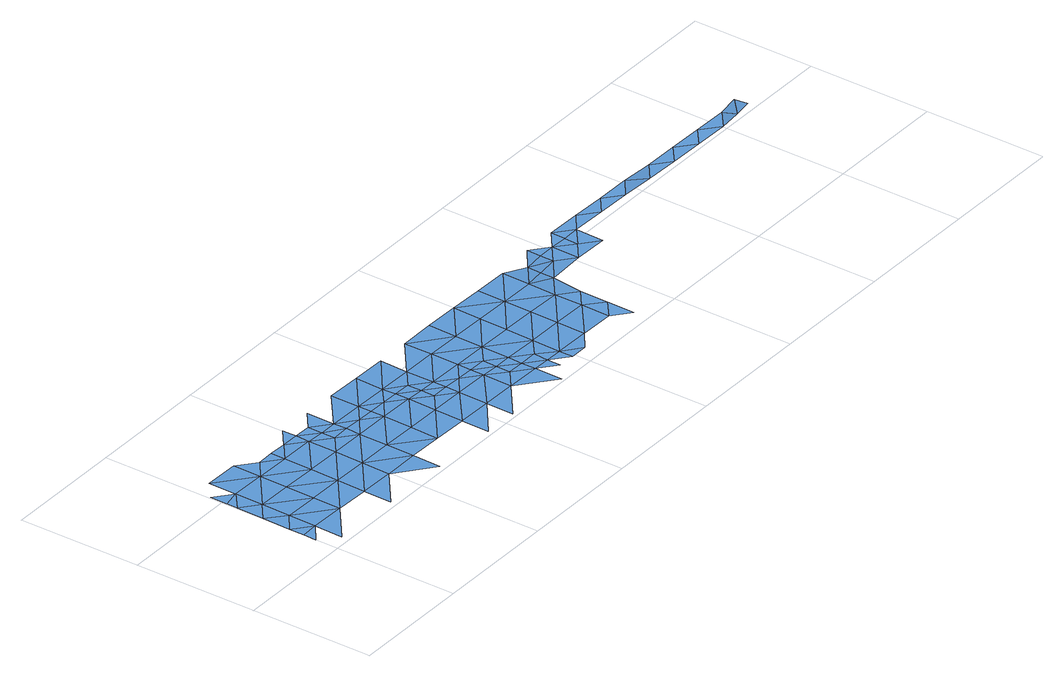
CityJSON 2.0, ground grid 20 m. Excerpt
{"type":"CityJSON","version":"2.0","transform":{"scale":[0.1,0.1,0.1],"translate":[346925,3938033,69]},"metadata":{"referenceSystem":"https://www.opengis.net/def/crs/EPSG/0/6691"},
"CityObjects":{
"waterbody1":{"type":"WaterBody","attributes":{"name":"8","class":"1140","function":"1","WaterBodyRiverFloodingRiskAttribute.description":"4","WaterBodyRiverFloodingRiskAttribute.rankOrg":"3","WaterBodyRiverFloodingRiskAttribute.adminType":"2","WaterBodyRiverFloodingRiskAttribute.scale":"L1"},"geometry":[{"type":"MultiSurface","lod":"1","boundaries":[[[0,1,2]],[[1,0,3]],[[4,3,0]],[[5,3,4]],[[6,5,4]],[[7,5,6]],[[7,8,9]],[[6,8,7]],[[0,10,11]],[[12,9,8]],[[4,0,11]],[[13,6,4]],[[11,13,4]],[[6,14,8]],[[15,14,6]],[[14,16,8]],[[15,6,13]],[[17,16,14]],[[13,11,18]],[[18,11,19]],[[15,13,18]],[[20,17,14]],[[14,15,21]],[[21,15,18]],[[22,20,14]],[[19,23,24]],[[19,25,18]],[[14,21,22]],[[26,20,22]],[[25,19,24]],[[21,18,27]],[[22,28,26]],[[27,18,25]],[[22,21,29]],[[30,25,24]],[[29,21,27]],[[28,22,29]],[[24,31,30]],[[25,32,27]],[[33,28,29]],[[29,27,34]],[[35,33,29]],[[25,30,36]],[[35,29,34]],[[25,36,32]],[[34,27,32]],[[33,35,37]],[[38,36,30]],[[39,34,32]],[[40,32,36]],[[39,32,41]],[[40,41,32]],[[36,38,42]],[[40,36,42]],[[43,41,40]],[[42,38,44]],[[43,40,45]],[[38,46,44]],[[40,42,47]],[[47,42,44]],[[45,40,47]],[[48,49,46]],[[50,45,47]],[[47,44,51]],[[52,50,47]],[[44,46,53]],[[47,51,52]],[[46,49,53]],[[51,44,53]],[[50,52,54]],[[55,56,49]],[[57,51,53]],[[57,53,58]],[[53,49,59]],[[53,59,58]],[[49,56,59]],[[60,58,59]],[[59,56,61]],[[62,60,59]],[[59,61,62]],[[61,56,63]],[[56,64,63]],[[60,62,65]],[[66,61,63]],[[67,66,63]],[[67,63,68]],[[69,66,67]]]}]},
"waterbody2":{"type":"WaterBody","attributes":{"name":"8","class":"1140","function":"1","WaterBodyRiverFloodingRiskAttribute.description":"4","WaterBodyRiverFloodingRiskAttribute.rankOrg":"2","WaterBodyRiverFloodingRiskAttribute.adminType":"2","WaterBodyRiverFloodingRiskAttribute.scale":"L1"},"geometry":[{"type":"MultiSurface","lod":"1","boundaries":[[[70,28,33]],[[35,34,39]],[[37,35,71]],[[35,39,71]],[[37,71,72]],[[39,41,71]],[[73,74,71]],[[71,41,73]],[[43,73,41]],[[43,45,73]],[[75,74,73]],[[76,75,73]],[[73,45,76]],[[76,45,50]],[[50,54,76]],[[77,75,76]],[[52,51,57]],[[54,52,78]],[[52,57,78]],[[76,54,79]],[[54,78,79]],[[57,58,78]],[[77,76,79]],[[78,58,80]],[[79,78,81]],[[58,60,80]],[[78,80,81]],[[60,65,80]],[[82,79,81]],[[62,61,66]],[[65,62,83]],[[81,80,84]],[[85,82,81]],[[62,66,83]],[[80,65,84]],[[65,83,84]],[[66,69,83]],[[85,81,84]],[[86,84,83]],[[87,82,85]],[[86,83,69]],[[69,67,88]],[[67,89,88]],[[90,85,84]],[[86,69,88]],[[89,91,88]],[[92,90,84]],[[92,84,86]],[[93,86,88]],[[87,85,94]],[[88,91,95]],[[94,85,90]],[[88,95,93]],[[96,90,92]],[[92,86,97]],[[97,86,93]],[[96,94,90]],[[96,92,97]],[[98,93,95]],[[93,99,97]],[[94,96,100]],[[99,96,97]],[[95,101,98]],[[93,98,99]],[[102,100,96]],[[103,102,96]],[[98,101,104]],[[103,96,99]],[[101,105,104]],[[106,98,104]],[[99,98,106]],[[107,99,106]],[[103,99,107]],[[103,108,102]],[[109,103,107]],[[103,109,108]],[[110,108,111]],[[111,112,110]],[[112,113,114]],[[113,115,114]],[[114,115,116]],[[115,117,116]],[[116,117,118]],[[117,119,118]],[[119,120,118]],[[119,121,120]],[[122,120,121]],[[121,123,122]],[[122,123,124]],[[123,125,124]],[[125,126,124]],[[125,127,126]],[[127,128,126]],[[129,128,127]],[[130,128,129]],[[131,130,129]]]}]},
"waterbody3":{"type":"WaterBody","attributes":{"name":"8","class":"1140","function":"1","WaterBodyRiverFloodingRiskAttribute.description":"4","WaterBodyRiverFloodingRiskAttribute.rankOrg":"3","WaterBodyRiverFloodingRiskAttribute.adminType":"2","WaterBodyRiverFloodingRiskAttribute.scale":"L1"},"geometry":[{"type":"MultiSurface","lod":"1","boundaries":[[[108,109,132]],[[133,115,113]],[[109,107,132]],[[111,108,132]],[[133,134,115]],[[135,134,133]],[[135,133,112]],[[132,135,112]],[[107,135,132]],[[111,132,112]],[[113,112,133]]]}]}
},
"vertices":[
[29,59,7],[1,58,7],[0,37,7],[1,83,7],[30,105,7],[2,129,7],[31,152,7],[3,175,7],[31,198,7],[3,192,7],[28,13,7],[86,58,7],[4,221,7],[87,104,7],[88,197,7],[87,151,7],[32,244,7],[89,243,7],[143,103,7],[142,57,7],[117,219,7],[144,150,7],[145,196,7],[142,11,7],[199,56,7],[200,102,7],[145,219,7],[201,149,7],[173,218,7],[201,195,7],[256,55,8],[255,9,8],[257,148,8],[202,218,7],[229,171,8],[230,194,7],[256,101,8],[230,217,7],[312,54,8],[258,171,8],[314,147,8],[286,170,8],[313,100,8],[314,170,8],[370,100,8],[343,169,8],[369,53,8],[371,146,8],[368,7,8],[426,52,8],[371,169,8],[398,122,8],[399,145,8],[426,99,8],[399,168,8],[425,6,8],[482,51,8],[427,122,8],[455,121,8],[483,98,8],[483,121,8],[511,74,8],[511,97,8],[539,50,8],[538,4,8],[512,120,8],[539,73,8],[567,50,8],[567,27,8],[568,73,8],
[202,241,7],[258,194,7],[259,240,7],[315,193,7],[315,239,7],[372,238,7],[371,192,7],[429,237,7],[427,145,8],[428,191,7],[484,144,8],[485,190,7],[485,236,7],[540,97,8],[540,143,8],[541,189,8],[596,96,8],[542,235,8],[595,49,8],[595,26,8],[598,188,8],[623,26,8],[597,142,8],[653,95,8],[599,234,8],[652,48,8],[655,187,8],[654,141,8],[710,94,8],[710,140,8],[655,233,8],[709,47,8],[712,232,8],[711,186,8],[737,70,8],[737,24,8],[738,116,8],[739,163,12],[740,209,12],[739,186,12],[769,231,17],[768,208,17],[797,208,17],[825,207,17],[825,230,17],[853,207,17],[882,229,17],[910,206,17],[938,228,17],[966,205,17],[995,227,17],[1023,204,15],[1052,227,14],[1080,203,14],[1108,226,14],[1136,202,14],[1165,225,14],[1193,201,14],[1222,224,14],[1225,200,19],[1250,223,21],[1250,200,23],
[768,185,17],[824,184,17],[852,161,17],[796,162,17]
]}
